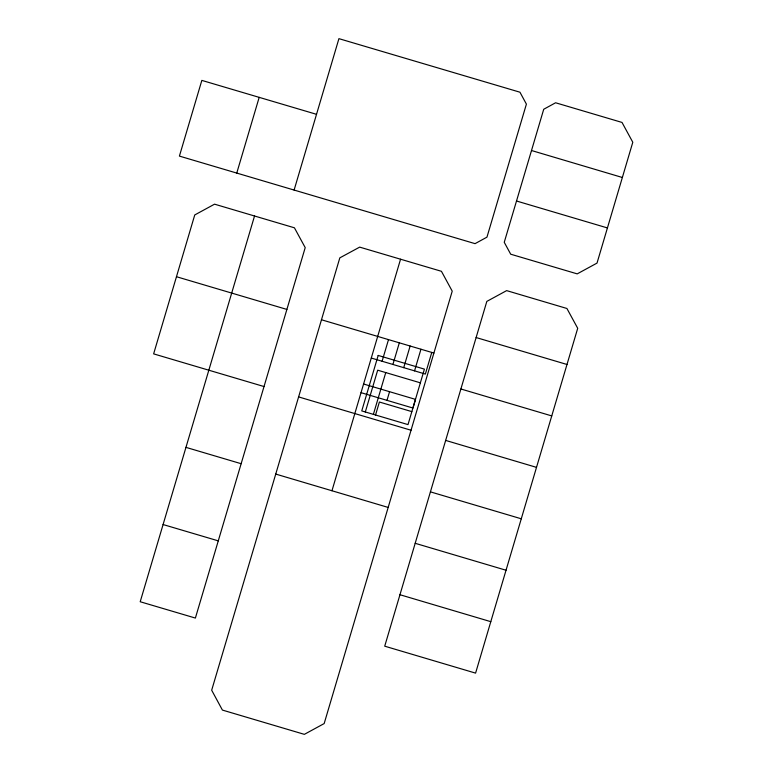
<?xml version="1.0" encoding="UTF-8"?>
<svg xmlns="http://www.w3.org/2000/svg" width="773" height="773" viewBox="0 0 773 773"><rect width="100%" height="100%" fill="white"/><g stroke="black" fill="none" stroke-linecap="round" stroke-linejoin="round"><path stroke-width="1.16" d="M316.524 114.317L201.84 80.392L179.413 156.098L236.76 173.075L259.187 97.35M254.539 215.986L140.203 601.742L195.385 618.062L305.209 247.621L294.426 227.803L214.556 204.169L194.748 214.952L153.634 353.87L264.028 386.548M294.107 190.061L338.922 38.65L519.949 92.209L526.403 104.123L486.961 237.147L475.057 243.65L236.76 173.075M298.61 396.916L339.82 257.863L359.677 247.118L441.441 271.304L452.224 291.16L324.167 723.567L304.359 734.35L222.411 710.078L211.676 690.212L298.61 396.916L411.033 430.232M365.32 411.97L377.678 370.19L420.367 382.828M382.094 361.252L388.5 339.618M373.388 414.357L385.756 372.576M375.552 414.995L379.388 402.018L411.845 411.623M392.916 364.46L399.322 342.826M386.993 400.346L389.553 391.698M403.728 367.658L410.134 346.024M414.55 370.866L420.947 349.232M431.769 352.43L425.363 374.064L371.282 358.054M490.797 621.676L475.588 673.119L384.722 646.18L486.826 301.402L506.644 290.619L566.918 308.485L577.711 328.293L490.797 621.676L399.96 594.727M331.965 490.749L400.559 259.206M531.505 150.513L504.247 242.297L510.702 254.201L577.209 273.874L597.017 263.091L632.797 142.251L622.014 122.434L555.594 102.77L543.728 109.264L531.505 150.513L622.362 177.49M516.499 200.999L607.433 227.938M476.129 337.54L566.986 364.479M176.466 276.715L286.889 309.432M321.452 319.761L433.885 353.058M460.882 388.983L551.758 415.922M363.59 384.007L415.516 399.38L412.956 408.038L361.03 392.665M445.663 440.417L536.51 467.365M430.426 491.86L521.292 518.799M185.955 447.364L241.137 463.703M275.739 474.071L388.191 507.436M415.198 543.303L506.054 570.242M163.074 524.538L218.257 540.858M378.181 355.435L361.754 410.917L407.999 424.609L424.425 369.127L378.181 355.435"/></g></svg>
